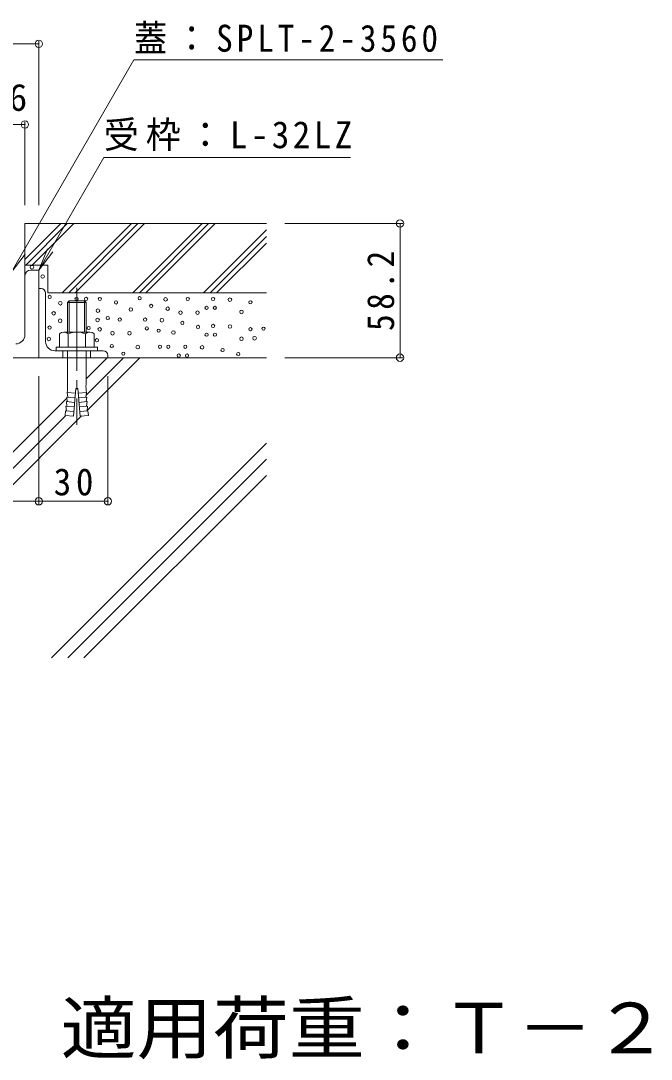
# Model space of a CAD drawing. Units: millimetres at full size, sheet at 1:4; details may follow other scales. Extents: x -1026 to 1089, y -781 to 522.
# Drawn here: x 815.4 to 1088.9, y -671.6 to -221 of the extents above; entities that cross this region are included whole.
import ezdxf
from ezdxf.enums import TextEntityAlignment as Align

# ---------------------------------------------------------------- set-up
doc = ezdxf.new("R2010")
doc.units = ezdxf.units.MM
doc.header["$LTSCALE"] = 4
doc.header["$PDMODE"] = 32
doc.header["$PDSIZE"] = 3.2
doc.linetypes.add('CHAIN2', pattern=[12, 9, -1, 1, -1])
doc.linetypes.add('DASHED1', pattern=[1.8, 1.2, -0.6])
for name, color, linetype, lineweight in [('4-3_寸法', 4, 'Continuous', 18), ('4-4_文字', 7, 'Continuous', 18), ('4-5_建具', 7, 'Continuous', 18), ('4-7_木断面', 5, 'Continuous', 9), ('4-A_インテリア', 3, 'Continuous', 18), ('4-F_断熱材', 2, 'Continuous', 18)]:
    doc.layers.add(name, color=color, linetype=linetype, lineweight=lineweight)
doc.styles.add('ＭＳ ゴシック', font='')
doc.styles.get('ＭＳ ゴシック').set_extended_font_data('MS Gothic')

msp = doc.modelspace()

# ---------------------------------------------------------------- linework, layer by layer
at = {"layer": '4-3_寸法'}
for p, q in [((817.157, -357.189), (817.157, -331.689)), ((819.657, -329.189), (823.157, -329.189)), ((823.157, -367.189), (823.157, -329.189)), ((823.157, -367.189), (763.157, -367.189))]:
    msp.add_line(p, q, dxfattribs=at)
for centre, radius, start, end in [((819.657, -331.689), 2.5, 90, 180), ((813.157, -357.189), 4, 270, 0)]:
    msp.add_arc(centre, radius, start, end, dxfattribs=at)
at = {"layer": '4-4_文字'}
for p, q in [((823.157, -229.788), (823.157, -300.988)), ((453.157, -230.988), (823.157, -230.988)), ((817.157, -264.788), (817.157, -300.988)), ((811.167, -265.988), (817.157, -265.988)), ((981.104, -308.988), (929.899, -308.988)), ((979.904, -308.988), (979.904, -367.189)), ((981.104, -367.189), (929.899, -367.189)), ((823.157, -430.71), (823.157, -375.189)), ((853.157, -430.71), (853.157, -375.189)), ((763.157, -429.51), (823.157, -429.51)), ((823.157, -429.51), (853.157, -429.51))]:
    msp.add_line(p, q, dxfattribs=at)
for p in [(823.157, -230.988), (817.157, -265.988), (979.904, -308.988), (979.904, -367.189), (823.157, -429.51), (853.157, -429.51)]:
    msp.add_point(p, dxfattribs=at)
at = {"layer": '4-5_建具'}
for p, q in [((864.432, -237.931), (811.167, -330.188)), ((864.432, -237.931), (998.432, -237.931)), ((851.345, -280.367), (823.157, -329.189)), ((851.345, -280.367), (958.345, -280.367)), ((823.157, -329.189), (826.984, -319.95)), ((811.167, -330.188), (817.255, -322.255)), ((823.157, -329.189), (829.245, -321.255))]:
    msp.add_line(p, q, dxfattribs=at)
at = {"layer": '4-7_木断面'}
for p, q in [((817.157, -308.988), (921.899, -308.988)), ((817.157, -324.539), (832.708, -308.988)), ((817.536, -326.988), (835.536, -308.988)), ((820.364, -326.988), (838.364, -308.988)), ((833.364, -338.988), (863.364, -308.988)), ((836.192, -338.988), (866.193, -308.988)), ((839.021, -338.988), (869.021, -308.988)), ((864.021, -338.988), (894.021, -308.988)), ((866.849, -338.988), (896.85, -308.988)), ((869.678, -338.988), (899.678, -308.988)), ((894.678, -338.988), (921.899, -311.767)), ((897.506, -338.988), (921.899, -314.596)), ((900.335, -338.988), (921.899, -317.424)), ((817.157, -326.988), (817.157, -331.689)), ((827.157, -338.988), (827.157, -326.988)), ((827.157, -338.988), (921.899, -338.988))]:
    msp.add_line(p, q, dxfattribs=at)
at = {"layer": '4-7_木断面', "color": 7, "lineweight": 18}
for p, q in [((763.157, -367.189), (921.899, -367.189)), ((852.868, -367.189), (843.657, -376.399)), ((859.939, -367.189), (843.688, -383.439)), ((867.01, -367.189), (844.14, -390.058)), ((835.37, -384.687), (763.157, -456.899)), ((834.876, -392.251), (763.157, -463.97)), ((841.708, -392.49), (763.157, -471.041)), ((921.899, -404.223), (828.643, -497.479)), ((921.899, -411.294), (835.714, -497.479)), ((921.899, -418.365), (842.785, -497.479))]:
    msp.add_line(p, q, dxfattribs=at)
at = {"layer": '4-7_木断面'}
msp.add_lwpolyline([(817.157, -308.988), (817.157, -326.988), (827.157, -326.988)], dxfattribs=at)
for centre, radius in [((820.185, -327.94), 0.781), ((824.876, -331.97), 0.781), ((827.87, -340.803), 0.698), ((839.55, -341.722), 0.698), ((843.681, -341.697), 0.698), ((849.656, -341.722), 0.698), ((866.917, -341.406), 0.698), ((878.179, -341.881), 0.781), ((887.819, -341.722), 0.698), ((898.797, -341.722), 0.698), ((906.091, -341.988), 0.781), ((914.979, -343.158), 0.698), ((832.539, -343.573), 0.781), ((848.809, -346.794), 0.781), ((856.687, -343.205), 0.698), ((863.1, -346.293), 0.781), ((871.929, -344.712), 0.698), ((879.104, -345.924), 0.781), ((884.656, -347.652), 0.781), ((892.035, -347.652), 0.781), ((895.96, -345.553), 0.698), ((899.559, -345.553), 0.698), ((911.11, -347.328), 0.781), ((829.634, -347.925), 0.781), ((832.442, -351.172), 0.781), ((848.67, -350.82), 0.781), ((853.106, -349.991), 0.698), ((858.31, -350.66), 0.698), ((869.288, -350.66), 0.698), ((876.582, -350.926), 0.781), ((885.47, -352.097), 0.698), ((827.848, -354.138), 0.698), ((844.812, -354.326), 0.698), ((849.595, -354.862), 0.781), ((855.147, -356.591), 0.781), ((862.526, -356.591), 0.781), ((870.05, -354.491), 0.698), ((875.159, -355.457), 0.698), ((881.601, -356.266), 0.781), ((892.27, -353.821), 0.698), ((898.812, -353.385), 0.698), ((906.105, -353.652), 0.781), ((914.994, -354.822), 0.698), ((920.671, -354.595), 0.698), ((827.528, -359.07), 0.781), ((848.393, -359.604), 0.698), ((895.975, -357.216), 0.698), ((899.574, -357.216), 0.698), ((911.125, -358.991), 0.781), ((916.802, -358.765), 0.781), ((854.852, -362.124), 0.698), ((859.864, -365.43), 0.698), ((866.113, -362.6), 0.781), ((875.753, -362.44), 0.698), ((879.352, -362.44), 0.698), ((886.731, -362.44), 0.698), ((894.025, -362.706), 0.781), ((902.914, -363.877), 0.698), ((909.714, -365.601), 0.698), ((883.894, -366.271), 0.698), ((887.493, -366.271), 0.698)]:
    msp.add_circle(centre, radius, dxfattribs=at)
at = {"layer": '4-A_インテリア'}
for p, q in [((823.157, -367.189), (823.157, -337.189)), ((824.157, -337.189), (823.157, -337.189)), ((826.157, -360.189), (826.157, -339.189)), ((830.157, -364.189), (851.157, -364.189)), ((853.157, -367.189), (823.157, -367.189)), ((853.157, -366.189), (853.157, -367.189))]:
    msp.add_line(p, q, dxfattribs=at)
at = {"layer": '4-A_インテリア', "linetype": 'DASHED1'}
for p, q in [((833.657, -364.189), (833.657, -367.189)), ((845.657, -364.189), (845.657, -367.189))]:
    msp.add_line(p, q, dxfattribs=at)
at = {"layer": '4-A_インテリア', "linetype": 'CHAIN2'}
msp.add_line((839.657, -362.189), (839.657, -369.002), dxfattribs=at)
at = {"layer": '4-A_インテリア'}
for centre, radius, start, end in [((824.157, -339.189), 2, 0, 90), ((830.157, -360.189), 4, 180, 270), ((851.157, -366.189), 2, 0, 90)]:
    msp.add_arc(centre, radius, start, end, dxfattribs=at)
at = {"layer": '4-F_断熱材', "linetype": 'CHAIN2'}
msp.add_line((839.657, -336.902), (839.657, -396.32), dxfattribs=at)
at = {"layer": '4-F_断熱材'}
for p, q in [((836.334, -342.589), (835.657, -343.265)), ((835.657, -343.265), (835.657, -356.089)), ((836.334, -342.589), (842.981, -342.589)), ((836.334, -342.589), (836.334, -356.089)), ((842.981, -342.589), (843.657, -343.265)), ((842.981, -342.589), (842.981, -356.089)), ((832.157, -356.81), (832.157, -362.589)), ((834.034, -356.089), (845.281, -356.089)), ((835.91, -356.81), (835.91, -362.589)), ((843.405, -356.81), (843.405, -362.589)), ((847.157, -356.81), (847.157, -362.589)), ((830.657, -362.589), (830.657, -364.189)), ((830.657, -362.589), (848.657, -362.589)), ((830.657, -364.189), (848.657, -364.189)), ((835.657, -364.189), (835.657, -378.806)), ((843.657, -364.189), (843.657, -378.806)), ((848.657, -362.589), (848.657, -364.189)), ((839.083, -382.581), (835.497, -382.267)), ((835.721, -384.294), (835.497, -382.267)), ((839.257, -380.589), (838.211, -392.543)), ((839.257, -380.589), (840.057, -380.589)), ((840.057, -380.589), (841.103, -392.543)), ((840.232, -382.581), (843.818, -382.267)), ((843.594, -384.294), (843.818, -382.267)), ((838.734, -386.566), (835.148, -386.252)), ((835.372, -388.279), (835.148, -386.252)), ((838.909, -384.573), (835.322, -384.26)), ((835.547, -386.287), (835.322, -384.26)), ((840.406, -384.573), (843.992, -384.26)), ((840.58, -386.566), (844.167, -386.252)), ((843.768, -386.287), (843.992, -384.26)), ((843.942, -388.279), (844.167, -386.252)), ((834.799, -390.237), (834.625, -392.229)), ((838.386, -390.55), (834.799, -390.237)), ((838.56, -388.558), (834.974, -388.244)), ((835.198, -390.272), (834.974, -388.244)), ((840.755, -388.558), (844.341, -388.244)), ((840.929, -390.55), (844.515, -390.237)), ((844.117, -390.272), (844.341, -388.244)), ((844.515, -390.237), (844.689, -392.229)), ((834.625, -392.229), (838.211, -392.543)), ((844.689, -392.229), (841.103, -392.543))]:
    msp.add_line(p, q, dxfattribs=at)
msp.add_lwpolyline([(835.657, -343.265), (843.657, -343.265), (843.657, -356.089)], dxfattribs=at)
for centre, radius, start, end in [((834.034, -358.889), 2.8, 47.92557, 132.07463), ((839.657, -366.178), 10.089, 68.19786, 111.80214), ((845.281, -358.889), 2.8, 47.92572, 132.07428), ((813.473, -379.511), 22.195, 352.86598, 1.81982), ((865.841, -379.511), 22.195, 178.18018, 187.13402)]:
    msp.add_arc(centre, radius, start, end, dxfattribs=at)

# ---------------------------------------------------------------- texts
at = {"layer": '4-4_文字', "color": 2, "style": 'ＭＳ ゴシック'}
msp.add_text('6', height=11.73, dxfattribs=at).set_placement((810.162, -263.588), align=Align.BOTTOM_LEFT)
at = {"layer": '4-4_文字', "color": 2, "insert": (977.504, -355.588), "char_height": 11.73, "attachment_point": 7, "rotation": 90, "style": 'ＭＳ ゴシック'}
msp.add_mtext('\\T1.28;\\W0.9;58.2', dxfattribs=at)
at = {"layer": '4-4_文字', "color": 2, "insert": (829.657, -427.11), "char_height": 11.73, "attachment_point": 7, "style": 'ＭＳ ゴシック'}
msp.add_mtext('\\T1.27;\\W0.95;30', dxfattribs=at)
at = {"layer": '4-5_建具', "color": 3, "style": 'ＭＳ ゴシック', "width": 1.1}
msp.add_text('適用荷重：Ｔ－２', height=21.99, dxfattribs=at).set_placement((832.653, -675.671), align=Align.BOTTOM_LEFT)
at = {"layer": '4-5_建具', "color": 2, "char_height": 11.73, "attachment_point": 7, "style": 'ＭＳ ゴシック'}
for s, insert in [('\\T1.24;\\W0.9;蓋：SPLT-2-3560', (864.432, -235.131)), ('\\T1.2;\\W0.95;受枠：L-32LZ', (851.345, -277.567))]:
    msp.add_mtext(s, dxfattribs=dict(at, insert=insert))

doc.saveas('drawing.dxf')
